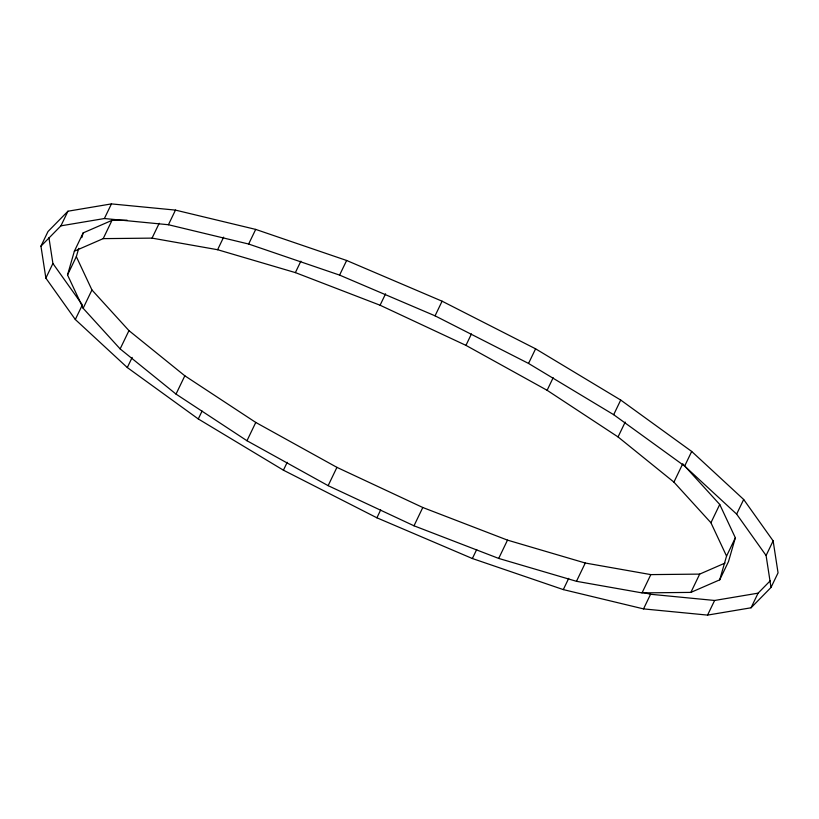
<?xml version="1.0" encoding="UTF-8"?>
<svg xmlns="http://www.w3.org/2000/svg" width="819" height="819" viewBox="0 0 819 819"><rect width="100%" height="100%" fill="white"/><g stroke="black" fill="none" stroke-linecap="round" stroke-linejoin="round"><path stroke-width="1.23" d="M719.706 579.842L726.555 556.091L710.933 522.757L673.924 482.115L682.729 463.82L719.737 504.463L735.349 537.796L728.511 561.547L719.706 579.842L690.878 592.393L642.024 592.895L576.474 581.306L498.699 558.425L413.994 525.798L328.132 485.657L246.969 440.735L176.024 394.093L120.147 348.914L83.139 308.272L67.527 274.938L74.365 251.187L83.169 232.893L111.998 220.342L127.027 220.178M67.527 274.938L76.331 256.644L78.726 248.331M81.798 237.643L83.169 232.893M40.95 246.161L47.993 231.531L67.957 211.21L111.435 203.9L175.471 210.104L255.692 229.402L346.632 260.473L442.096 301.197L535.585 348.812L620.72 400.051L691.697 451.453L743.683 499.488L773.136 540.888L778.05 572.839L771.007 587.469L751.043 607.79L707.565 615.1L643.529 608.896L563.308 589.598L472.368 558.527L376.904 517.803L283.415 470.188L198.28 418.949L127.303 367.547L75.317 319.512L45.864 278.112L40.95 246.161L60.913 225.839L67.957 211.21M45.864 278.112L52.907 263.483L48.935 237.674M60.913 225.839L104.392 218.53L111.435 203.9M74.365 251.187L103.194 238.626L111.998 220.342M75.317 319.512L82.361 304.883L52.907 263.483M83.139 308.272L91.943 289.977L76.331 256.644M103.194 238.626L152.047 238.124L159.203 223.27M104.392 218.53L168.427 224.734L175.471 210.104M120.147 348.914L128.952 330.62L91.943 289.977M127.303 367.547L132.176 357.422M152.047 238.124L217.598 249.713L223.648 237.141M176.024 394.093L184.828 375.798L128.952 330.62M168.427 224.734L248.648 244.031L255.692 229.402M198.28 418.949L202.078 411.066M217.598 249.713L295.372 272.604L300.88 261.169M246.969 440.735L255.774 422.44L184.828 375.798M248.648 244.031L339.588 275.102L346.632 260.473M283.415 470.188L287.203 462.315M295.372 272.604L380.088 305.231L385.585 293.796M328.132 485.657L336.937 467.362L255.774 422.44M339.588 275.102L435.053 315.827L442.096 301.197M376.904 517.803L380.692 509.92M673.924 482.115L618.048 436.936L547.112 390.294L465.95 345.372L471.447 333.937M413.994 525.798L422.799 507.504L507.504 540.13L585.278 563.022L650.829 574.61L699.682 574.109L725.05 563.062M771.007 587.469L766.093 555.517L736.639 514.117L684.653 466.083L613.677 414.69L528.542 363.441L535.585 348.812M547.112 390.294L553.163 377.713M472.368 558.527L476.699 549.529M498.699 558.425L507.504 540.13M613.677 414.69L620.72 400.051M618.048 436.936L625.204 422.072M563.308 589.598L568.724 578.347M576.474 581.306L585.278 563.022M684.653 466.083L691.697 451.453M642.024 592.895L650.829 574.61M643.529 608.896L650.573 594.266L714.608 600.47L758.087 593.161L770.239 580.794M710.933 522.757L719.737 504.463M690.878 592.393L699.682 574.109M736.639 514.117L743.683 499.488M726.555 556.091L735.349 537.796M707.565 615.1L714.608 600.47M766.093 555.517L773.136 540.888M751.043 607.79L758.087 593.161M643.171 592.485L650.573 594.266M380.088 305.231L465.95 345.372M336.937 467.362L422.799 507.504M435.053 315.827L528.542 363.441"/></g></svg>
